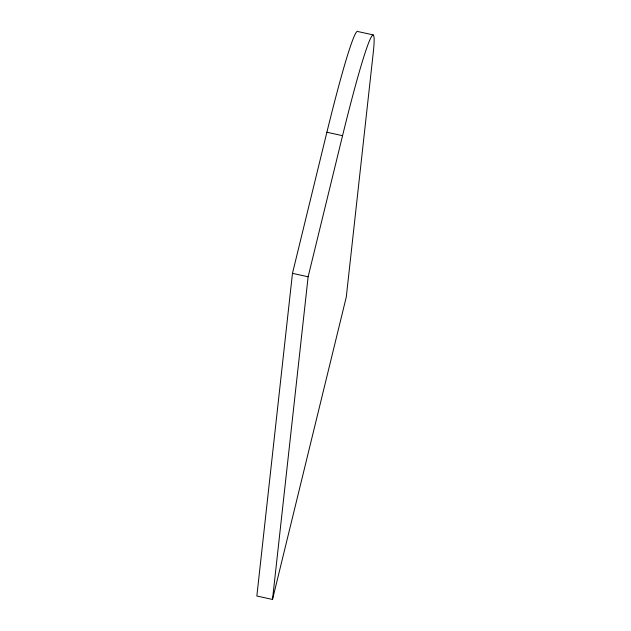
<?xml version="1.0" encoding="UTF-8"?>
<svg xmlns="http://www.w3.org/2000/svg" width="631" height="631" viewBox="0 0 631 631"><rect width="100%" height="100%" fill="white"/><g stroke="black" fill="none" stroke-linecap="round" stroke-linejoin="round"><path stroke-width="0.95" d="M373.568 34.981L357.903 31.55A183.471 9.181 -77.6 0 0 326.89 132.25L292.469 273.349L256.849 596.019L272.513 599.45L346.269 297.083L373.26 52.641A183.471 9.181 -77.6 0 0 342.554 135.681L308.133 276.78L272.513 599.45M326.89 132.25L342.554 135.681M292.469 273.349L308.133 276.78"/></g></svg>
